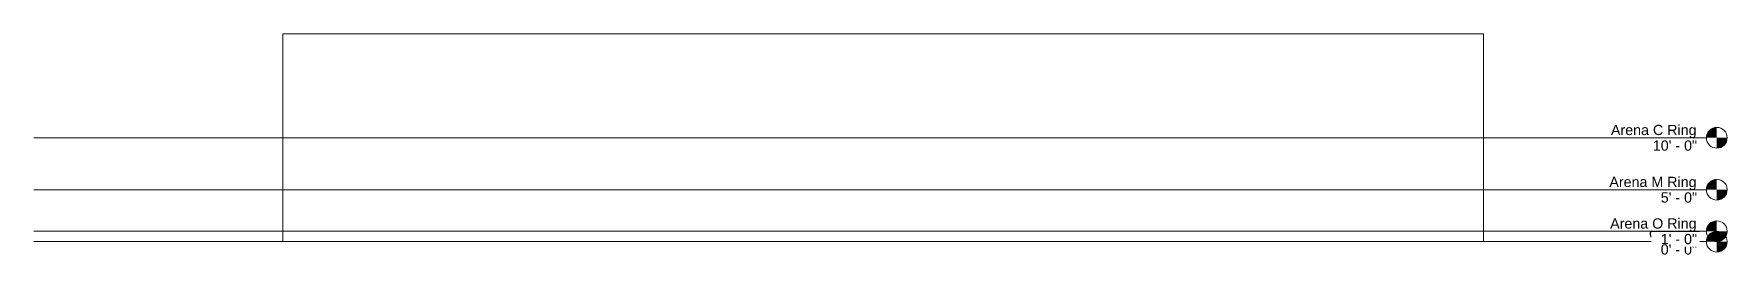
# Model space of a CAD drawing. Header units: inches. Extents: x -918 to 1039, y -18 to 240.
import ezdxf

# ---------------------------------------------------------------- set-up
doc = ezdxf.new("R2010")
doc.units = ezdxf.units.IN
doc.header["$MEASUREMENT"] = 0
doc.linetypes.add('Grid Line 1_2_', pattern=[0.875, 0.5, -0.125, 0.125, -0.125])
doc.layers.add('A-FLOR-LEVL', color=6, linetype='Continuous', lineweight=9)
doc.layers.add('A-WALL', color=2, linetype='Continuous', lineweight=13)

# ---------------------------------------------------------------- blocks, each defined once
blk = doc.blocks.new('Level - Level Head - Circle-50818-North')
at = {"layer": 'A-FLOR-LEVL'}
h = blk.add_hatch(color=256, dxfattribs=at)
edge = h.paths.add_edge_path(flags=0)
edge.add_line((1027.3, 0), (1015.3, 0))
edge.add_arc((1027.3, 0), 12, 90, 180, ccw=False)
edge.add_line((1027.3, 12), (1027.3, 0))
h = blk.add_hatch(color=256, dxfattribs=at)
edge = h.paths.add_edge_path(flags=0)
edge.add_line((1027.3, -12), (1027.3, 0))
edge.add_line((1027.3, 0), (1039.3, 0))
edge.add_arc((1027.3, 0), 12, 270, 360, ccw=False)
blk.add_circle((1027.3, 0), 12, dxfattribs=at)

msp = doc.modelspace()

# ---------------------------------------------------------------- linework, layer by layer
at = {"layer": 'A-WALL'}
for p, q in [((757.4, 240), (-630.6, 240)), ((-630.6, 240), (-630.6, 0)), ((757.4, 0), (757.4, 240)), ((-630.6, 0), (757.4, 0))]:
    msp.add_line(p, q, dxfattribs=at)

# ---------------------------------------------------------------- block references
at = {"layer": 'A-FLOR-LEVL'}
for p in [(0, 120), (0, 60), (0, 0)]:
    msp.add_blockref('Level - Level Head - Circle-50818-North', p, dxfattribs=at)

# ---------------------------------------------------------------- next in the draw order: texts
at = {"layer": 'A-FLOR-LEVL', "char_height": 11.802, "attachment_point": 3, "line_spacing_factor": 0.938532, "bg_fill": 3, "box_fill_scale": 1.25, "bg_fill_color": 0, "bg_fill_transparency": 0}
for s, insert, width in [('\\fArial|b0|i0|c0|p34|;Arena C Ring', (1003.9, 134.9), 117.792), ('\\fArial|b0|i0|c0|p34|;Arena M Ring', (1003.9, 74.9), 119.952), ('\\fArial|b0|i0|c0|p34|;Ground', (1003.9, 14.9), 65.52)]:
    msp.add_mtext(s, dxfattribs=dict(at, insert=insert, width=width))

# ---------------------------------------------------------------- next in the draw order: texts
for s, insert, width in [('\\fArial|b0|i0|c0|p34|;10\' - 0"', (1004.5, 116.9), 60.912), ('\\fArial|b0|i0|c0|p34|;5\' - 0"', (1004.5, 56.9), 49.968), ('\\fArial|b0|i0|c0|p34|;0\' - 0"', (1004.5, -3.1), 49.968)]:
    msp.add_mtext(s, dxfattribs=dict(at, insert=insert, width=width))

# ---------------------------------------------------------------- next in the draw order: linework, layer by layer
at = {"layer": 'A-FLOR-LEVL', "linetype": 'Grid Line 1_2_'}
for p, q in [((-918.4, 120), (1015.3, 120)), ((-918.4, 60), (1015.3, 60)), ((-918.4, 0), (1015.3, 0))]:
    msp.add_line(p, q, dxfattribs=at)

# ---------------------------------------------------------------- next in the draw order: block references
at = {"layer": 'A-FLOR-LEVL'}
msp.add_blockref('Level - Level Head - Circle-50818-North', (0, 12), dxfattribs=at)

# ---------------------------------------------------------------- next in the draw order: texts
at = {"layer": 'A-FLOR-LEVL', "insert": (1003.9, 26.9), "char_height": 11.802, "width": 118.944, "attachment_point": 3, "line_spacing_factor": 0.938532, "bg_fill": 3, "box_fill_scale": 1.25, "bg_fill_color": 0, "bg_fill_transparency": 0}
msp.add_mtext('\\fArial|b0|i0|c0|p34|;Arena O Ring', dxfattribs=at)

# ---------------------------------------------------------------- next in the draw order: texts
at = {"layer": 'A-FLOR-LEVL', "insert": (1004.5, 8.9), "char_height": 11.802, "width": 49.968, "attachment_point": 3, "line_spacing_factor": 0.938532, "bg_fill": 3, "box_fill_scale": 1.25, "bg_fill_color": 0, "bg_fill_transparency": 0}
msp.add_mtext('\\fArial|b0|i0|c0|p34|;1\' - 0"', dxfattribs=at)

# ---------------------------------------------------------------- next in the draw order: linework, layer by layer
at = {"layer": 'A-FLOR-LEVL', "linetype": 'Grid Line 1_2_'}
msp.add_line((-918.4, 12), (1015.3, 12), dxfattribs=at)

doc.saveas('drawing.dxf')
